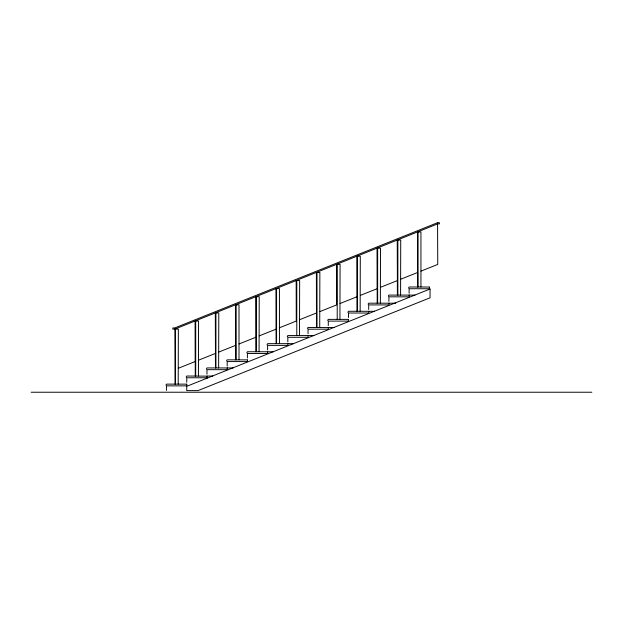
<?xml version="1.0" encoding="UTF-8"?>
<svg xmlns="http://www.w3.org/2000/svg" width="623" height="623" viewBox="0 0 623 623"><rect width="100%" height="100%" fill="white"/><g stroke="black" fill="none" stroke-linecap="round" stroke-linejoin="round"><path stroke-width="0.93" d="M175.032 384.126L174.884 329.1L437.681 223.875L439.417 223.875L439.417 222.707L437.572 222.707L174.775 327.939L172.828 327.939L172.828 329.1L178.357 329.1L178.209 384.126M380.513 287.312L397.334 280.607L397.396 295.092M400.729 279.221L417.542 272.516L417.465 231.966L420.946 231.966L420.946 287.001M420.946 271.13L437.759 264.425L437.572 222.715M178.357 368.255L195.178 361.55L195.1 321.001L198.573 321.001L198.426 376.027M198.573 360.164L215.394 353.459L215.457 367.936M218.79 352.065L235.611 345.36L235.533 304.818L239.006 304.818L239.006 359.845M239.006 343.974L255.819 337.269M259.223 335.875L276.036 329.17L276.106 343.655M279.431 327.784L296.252 321.079L296.174 280.537L299.647 280.537L299.507 335.563M299.647 319.692L316.468 312.987L316.391 272.438L319.864 272.438L319.724 327.464M319.864 311.593L336.685 304.888L336.607 264.347L340.08 264.347L339.932 319.373M340.08 303.502L356.901 296.797L356.823 256.248L360.296 256.248L360.149 311.282M360.296 295.411L377.117 288.706L377.04 248.156L380.513 248.156L380.365 303.183M397.396 280.607L397.248 240.065L400.729 240.065L400.581 295.092M409.241 295.107L414.965 295.107M395.706 303.199L368.699 303.183L368.115 304.055L368.699 304.92L388.954 304.92L388.97 303.3M368.808 311.298L374.54 311.298M334.107 327.48L328.383 327.48L328.321 329.201L308.066 329.201L307.474 328.337L308.05 327.464L328.321 327.581M276.036 329.17L275.958 288.628L279.439 288.628L279.439 343.655M308.167 335.579L313.891 335.579M287.951 343.67L293.674 343.67M267.68 351.746L267.68 353.482L247.417 353.482L246.825 352.618L247.401 351.746L273.458 351.761M215.457 353.459L215.317 312.91L218.79 312.91L218.642 367.936M227.302 367.952L233.033 367.952M212.817 376.043L207.085 376.043L207.031 377.764L186.775 377.764L186.176 376.899L186.76 376.027L207.031 376.144M206.501 378.473L207.031 378.473M31.15 392.233L591.85 392.233M409.101 295.092L388.908 295.092L388.331 295.956L388.908 296.828L409.171 296.828L409.186 295.209M348.452 319.373L328.266 319.373L327.682 320.245L328.266 321.11L348.522 321.11L348.537 319.49M287.803 343.655L267.617 343.655L267.041 344.527L267.617 345.391L287.873 345.391L287.888 343.771M227.161 367.944L206.976 367.936L206.392 368.808L206.976 369.673L227.231 369.673L227.247 368.053M429.34 287.016L409.124 287.001L408.548 287.865L409.124 288.737L429.387 288.737L429.403 287.11M368.699 311.298L348.483 311.282L347.899 312.146L348.483 313.019L368.738 313.019L368.754 311.391M308.05 335.579L287.834 335.563L287.258 336.428L287.834 337.3L308.089 337.3L308.105 335.68M247.401 359.86L227.185 359.845L226.608 360.709L227.185 361.581L247.448 361.581L247.463 359.962M186.76 384.142L166.543 384.126L165.959 384.991L166.543 385.863L186.799 385.863L186.814 384.243M174.775 328.516L174.884 329.1M418.072 231.966L418.072 287.001M417.612 272.516L417.612 287.001M409.124 289.438L409.124 293.254M397.863 240.065L397.863 295.092M388.908 297.529L388.908 301.345M377.647 248.156L377.647 303.183M377.18 288.706L377.18 303.183M368.699 305.628L368.699 309.444M357.431 256.248L357.431 311.282M356.963 296.797L356.963 311.282M348.483 313.719L348.483 317.535M337.214 264.347L337.214 319.373M328.266 321.811L328.266 325.627M316.998 272.438L316.998 327.464M316.539 312.987L316.539 327.464M308.05 329.91L308.05 333.726M296.782 280.537L296.782 335.563M287.834 338.001L287.834 341.817M276.565 288.628L276.565 343.655M267.617 346.1L267.617 349.908M259.075 351.746L259.223 296.719L255.742 296.719L255.889 351.746M256.349 296.719L256.349 351.746M247.401 354.191L247.401 358.007M236.14 304.818L236.14 359.845M235.673 345.36L235.673 359.845M227.185 362.282L227.185 366.098M215.924 312.91L215.924 367.936M206.976 370.381L206.976 374.189M195.708 321.001L195.708 376.027M195.248 361.55L195.248 376.027M186.76 378.473L186.76 382.288M175.491 329.1L175.491 384.126M166.543 386.564L166.543 390.38M430.041 289.01L186.729 386.322L186.729 390.605L197.997 390.605L430.041 297.802L430.041 289.01"/></g></svg>
